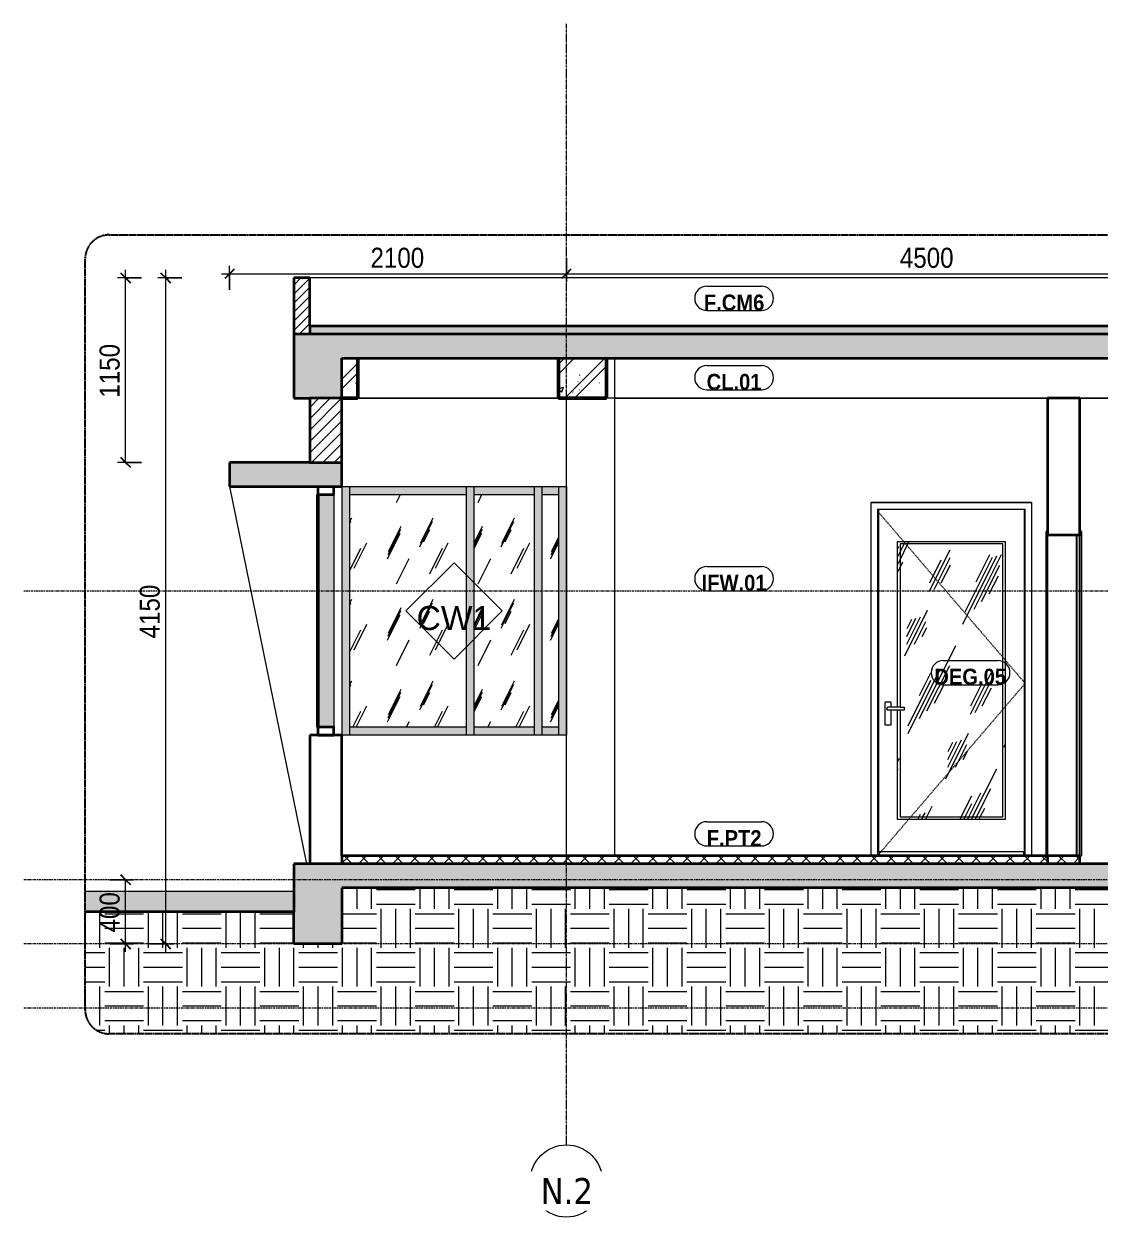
# Model space of a CAD drawing. Header units: millimetres. Extents: x 67230 to 175545, y -2320 to 85793.
# Drawn here: x 137595 to 144298, y -1702 to 5733 of the extents above; entities that cross this region are included whole.
import ezdxf

# ---------------------------------------------------------------- set-up
doc = ezdxf.new("R2010")
doc.units = ezdxf.units.MM
for name, pattern in [('Centre', [31.75, 6.35, -4.7625, 15.875, -4.7625]), ('Dash', [6, 3, -3]), ('Grid Line', [22.225, 12.7, -3.175, 3.175, -3.175]), ('Hidden', [7.14375, 4.7625, -2.38125])]:
    doc.linetypes.add(name, pattern=pattern)
for name, color, linetype, lineweight in [('A-ANNO-DIMS', 211, 'Continuous', 9), ('A-ANNO-DIMS-50', 211, 'Continuous', 9), ('A-ANNO-NOTE', 131, 'Continuous', 9), ('A-DETL-GENF', 92, 'Continuous', 18), ('A-DETL-GENF-2', 92, 'Hidden', 25), ('A-DETL-GENF-3', 9, 'Continuous', 18), ('A-DETL-GENF-HDLN', 1, 'Dash', 18), ('A-DETL-GENF-HDLN-1', 1, 'Continuous', 18), ('A-DETL-MEDM', 33, 'Continuous', 35), ('A-DOOR', 31, 'Continuous', 18), ('A-DOOR-1', 31, 'Continuous', 25), ('A-DOOR-FRAM', 31, 'Continuous', 25), ('A-DOOR-FRAM-1', 31, 'Continuous', 18), ('A-DOOR-IDEN', 31, 'Continuous', 9), ('A-FLOR', 192, 'Continuous', 18), ('A-FLOR-FNSH-2', 250, 'Continuous', 35), ('A-FLOR-LEVL-2', 51, 'Centre', 9), ('A-FLOR-PATT-1', 8, 'Continuous', 18), ('A-GLAZ-CURT', 52, 'Continuous', 18), ('A-GLAZ-CURT-1', 52, 'Continuous', 25), ('A-GLAZ-CURT-2', 254, 'Continuous', 18), ('A-GLAZ-CWMG', 51, 'Continuous', 18), ('A-GLAZ-CWMG-1', 51, 'Continuous', 35), ('A-GLAZ-CWMG-2', 254, 'Continuous', 18), ('A-WALL', 113, 'Continuous', 18), ('A-WALL-3', 250, 'Continuous', 35), ('A-WALL-IDEN', 211, 'Continuous', 9), ('A-WALL-PATT-1', 111, 'Continuous', 18), ('S-BEAM', 12, 'Continuous', 18), ('S-BEAM-1', 9, 'Continuous', 18), ('S-BEAM-2', 12, 'Continuous', 50), ('S-COLS', 52, 'Continuous', 18), ('S-GRID-1', 1, 'Grid Line', 9), ('S-GRID-IDEN', 1, 'Continuous', 9)]:
    doc.layers.add(name, color=color, linetype=linetype, lineweight=lineweight)
doc.styles.add('Arial_2', font='arial.ttf', dxfattribs={"height": 150})
doc.styles.add('Arial_B', font='arialbd.ttf', dxfattribs={"width": 0.9, "height": 100})
doc.styles.add('Tahoma_B', font='tahomabd.ttf', dxfattribs={"height": 162.5})
doc.styles.add('UTM Avo', font='', dxfattribs={"width": 0.9, "height": 125})
doc.styles.get('UTM Avo').set_extended_font_data('UTM Avo')
doc.dimstyles.new('1_Dim_chi_tiet_2_5_1', dxfattribs={"dimscale": 304.8, "dimtxt": 124.912619, "dimasz": 0.19685, "dimexe": 0.164042, "dimexo": 0.0625, "dimgap": 0.016404, "dimtad": 1, "dimdec": 0, "dimrnd": 5, "dimzin": 0, "dimdsep": 46, "dimtxsty": 'UTM Avo', "dimblk1": 'OBLIQUE', "dimblk2": 'OBLIQUE', "dimsah": 1, "dimcen": 0.09, "dimdle": 0.164042, "dimazin": 0, "dimtfac": 1, "dimtdec": 4, "dimtix": 1, "dimtmove": 0, "dimatfit": 3, "dimfxl": 0.328084, "dimfxlon": 1, "dimtvp": 1, "dimtolj": 1, "dimtzin": 0, "dimarcsym": 2})
pattern_1 = [(50, (133985.77, 1699.9), (364.368, -31.878), [38.1, -419.1]), (355, (133985.77, 1699.9), (-70.486, 382.113), [30.48, -335.28]), (100.451, (134016.13, 1697.25), (293.885, 350.233), [32.38, -356.18]), (46.184, (133985.77, 1801.5), (542.158, -84.086), [57.15, -628.65]), (96.636, (134030.95, 1794.5), (474.805, 494.855), [48.57, -534.27]), (351.184, (133985.77, 1801.5), (474.81, 494.85), [45.72, -502.92]), (21, (134036.57, 1776.1), (303.2285, -204.5305), [38.1, -419.1]), (326, (134036.57, 1776.1), (123.604, 368.376), [30.48, -335.28]), (71.451, (134061.84, 1759.06), (426.834, 163.843), [32.38, -356.18]), (37.5, (133985.77, 1699.91), (6.1766, 169.1102), [3.353, -327.863, 3.353, -337.007, -336.55]), (37.5, (133985.77, 1699.91), (6.1766, 169.1102), [-671.576, 3.353, -333.197]), (7.5, (133985.77, 1699.9), (133.639, 200.3615), [3.353, -190.703, 3.353, -320.243, -128.27]), (7.5, (133985.77, 1699.9), (133.639, 200.3615), [-517.652, 3.353, -124.917]), (327.5, (133872.48, 1699.91), (271.1818, -11.4584), [3.353, -123.647, 3.353, -392.887, -525.78]), (327.5, (133872.48, 1699.91), (271.1818, -11.4584), [-523.24, 3.353, -522.427]), (317.5, (133821.68, 1699.9), (296.2585, 50.853), [3.353, -161.747, 3.353, -259.791, -373.38]), (317.5, (133821.68, 1699.9), (296.2585, 50.853), [-428.244, 3.353, -370.027]), (45, (133985.77, 1699.9), (-125.7236, 125.7236), []), (45, (133985.77, 1890.4), (-125.7236, 125.7236), [])]
pattern_2 = [(63.435, (-80580, 1731.66), (-255.583, 766.747), [317.5, -190.5, 317.5, -190.5, -403.903]), (63.435, (-80580, 1731.66), (-255.583, 766.747), [-1016, 127, -276.903]), (63.435, (-80595.85, 1747.53), (-255.583, 766.747), [254, -317.5, 190.5, -190.5, -467.403]), (63.435, (-80595.85, 1747.53), (-255.583, 766.747), [-952.5, 222.25, -245.153]), (63.435, (-80595.85, 1795.16), (-255.583, 766.747), [190.5, -381, 127, -190.5, -530.903]), (63.435, (-80595.85, 1795.16), (-255.583, 766.747), [-889, 285.75, -245.153]), (63.435, (-80548.2, 1747.53), (-255.583, 766.747), [190.5, -381, 158.75, -689.653]), (63.435, (-80500.6, 1795.16), (-255.583, 766.747), [95.25, -476.25, 63.5, -784.903]), (63.435, (-80580, 1874.53), (-255.583, 766.747), [63.5, -476.25, 63.5, -254, -562.653]), (63.435, (-80580, 1874.53), (-255.583, 766.747), [-857.25, 158.75, -403.903]), (63.435, (-80294.2, 1826.9), (-255.583, 766.747), [317.5, -476.25, 381, -251.503]), (63.435, (-80294.2, 1779.3), (-255.583, 766.747), [444.5, -317.5, 476.25, -188.003]), (63.435, (-80262.5, 1795.16), (-255.583, 766.747), [508, -254, 381, -276.903]), (63.435, (-80214.85, 1842.8), (-255.583, 766.747), [317.5, -444.5, 254, -403.903]), (63.435, (-80262.5, 1938.03), (-255.583, 766.747), [158.75, -635, 190.5, -435.653]), (63.435, (-80167.2, 1890.4), (-255.583, 766.747), [127, -635, 127, -530.903])]
pattern_3 = [(63.435, (-80046.72, 1734.68), (-0.0009, 508), [177.488, -958.435]), (63.435, (-80554.72, 1734.68), (-0.0009, 508), [177.488, -958.435]), (63.435, (-79803.54, 1832.83), (-0.0009, 508), [177.488, -958.435]), (63.435, (-80311.54, 1832.83), (-0.0009, 508), [177.488, -958.435]), (63.435, (-79840.35, 1798.18), (-0.0009, 508), [177.488, -958.435]), (63.435, (-80348.35, 1798.18), (-0.0009, 508), [177.488, -958.435]), (63.435, (-79877.87, 1996.6), (-0.0009, 508), [86.267, -1049.655]), (63.435, (-80385.87, 1996.6), (-0.0009, 508), [86.267, -1049.655]), (63.435, (-79902.4, 1965.9), (-0.0009, 508), [177.488, -958.435]), (63.435, (-80410.4, 1965.9), (-0.0009, 508), [177.488, -958.435]), (63.435, (-79898.07, 1987.94), (-0.0009, 508), [177.488, -958.435]), (63.435, (-80406.07, 1987.94), (-0.0009, 508), [177.488, -958.435]), (63.435, (-80103.03, 1891.22), (-0.0009, 508), [177.488, -958.435]), (63.435, (-80611.03, 1891.22), (-0.0009, 508), [177.488, -958.435]), (63.435, (-80098.7, 1917.2), (-0.0009, 508), [177.488, -958.435]), (63.435, (-80606.7, 1917.2), (-0.0009, 508), [177.488, -958.435]), (63.435, (-80097.53, 1935.94), (-0.0009, 508), [177.488, -958.435]), (63.435, (-80605.53, 1935.94), (-0.0009, 508), [177.488, -958.435])]

# ---------------------------------------------------------------- blocks, each defined once
blk = doc.blocks.new('DOOR_CW_01 CANH MO-PANEL KINH - DIG_05-1000x2200-CỬA NHÔM KÍNH-2022776-TKCS_NHÀ BẢO VỆ - MẶT CẮT 1')
at = {"layer": 'A-DETL-GENF-HDLN-1'}
h = blk.add_hatch(dxfattribs=at)
h.set_pattern_fill('FP_33', color=256, style=0, pattern_type=2)
h.set_pattern_definition(pattern_2)
h.paths.add_polyline_path([(-70932.6, 776), (-70917.6, 776), (-70917.6, 2508), (-71587.6, 2508), (-71587.6, 1474.5), (-71572.6, 1474.5), (-71572.6, 2493), (-70932.6, 2493), (-70932.6, 791), (-71572.6, 791), (-71572.6, 1457.5), (-71587.6, 1457.5), (-71587.6, 776), (-71572.6, 776)])
h = blk.add_hatch(dxfattribs=at)
h.set_pattern_fill('FP_33', color=256, style=0, pattern_type=2)
h.set_pattern_definition(pattern_2)
h.paths.add_polyline_path([(-71546.8, 791), (-70932.6, 791), (-70932.6, 2493), (-71572.6, 2493), (-71572.6, 1474.5), (-71546.8, 1474.5), (-71546.8, 1457.5), (-71572.6, 1457.5), (-71572.6, 791), (-71559, 791)])
at = {"layer": 'A-DETL-GENF-HDLN'}
for p, q in [((-70792.6, 1623.5), (-71712.6, 2697)), ((-71712.6, 550), (-70792.6, 1623.5))]:
    blk.add_line(p, q, dxfattribs=at)
at = {"layer": 'A-DOOR'}
for p, q in [((-70752.6, 2750), (-71752.6, 2750)), ((-71752.6, 550), (-71752.6, 2750)), ((-71712.6, 2710), (-71712.6, 550)), ((-71712.6, 2710), (-70792.6, 2710)), ((-70797.6, 2708), (-71707.6, 2708)), ((-71707.6, 2708), (-71707.6, 576)), ((-70797.6, 576), (-70797.6, 2708)), ((-70792.6, 550), (-70792.6, 2710)), ((-70752.6, 2750), (-70752.6, 550)), ((-71587.6, 1474.5), (-71587.6, 2508)), ((-71587.6, 2508), (-70917.6, 2508)), ((-71572.6, 2493), (-71572.6, 1474.5)), ((-70932.6, 2493), (-71572.6, 2493)), ((-70932.6, 791), (-70932.6, 2493)), ((-70917.6, 2508), (-70917.6, 776)), ((-71627.8, 1506), (-71667.3, 1506)), ((-71667.3, 1506), (-71667.3, 1366)), ((-71627.8, 1474.5), (-71627.8, 1506)), ((-71572.6, 1474.5), (-71647.6, 1474.5)), ((-71572.6, 1457.5), (-71647.6, 1457.5)), ((-71627.8, 1366), (-71627.8, 1457.5)), ((-71587.6, 776), (-71587.6, 1457.5)), ((-71572.6, 1474.5), (-71546.8, 1474.5)), ((-71572.6, 1457.5), (-71572.6, 791)), ((-71546.8, 1457.5), (-71572.6, 1457.5)), ((-71546.8, 1474.5), (-71546.8, 1457.5)), ((-71667.3, 1366), (-71627.8, 1366)), ((-70917.6, 776), (-71587.6, 776)), ((-71572.6, 791), (-70932.6, 791)), ((-71707.6, 576), (-70797.6, 576)), ((-71702.6, 576), (-71702.6, 550)), ((-70802.6, 576), (-70802.6, 550))]:
    blk.add_line(p, q, dxfattribs=at)
for start, end in [(90, 180), (180, 270)]:
    blk.add_arc((-71647.6, 1466), 8.5, start, end, dxfattribs=at)
blk = doc.blocks.new('System Panel - Glazed-4738996-TKCS_NHÀ BẢO VỆ - MẶT CẮT 1')
at = {"layer": 'A-GLAZ-CURT-1'}
for p, q in [((-75196.564287, 2800), (-75208.564287, 2800)), ((-75208.564287, 2800), (-75208.564287, 1350)), ((-75196.564287, 1350), (-75196.564287, 2800)), ((-75208.564287, 1350), (-75196.564287, 1350))]:
    blk.add_line(p, q, dxfattribs=at)
blk = doc.blocks.new('Rectangular Mullion - 50 x 100mm-4738991-TKCS_NHÀ BẢO VỆ - MẶT CẮT 1')
at = {"layer": 'A-GLAZ-CWMG-1'}
for p, q in [((-75102.564287, 1350), (-75202.564287, 1350)), ((-75202.564287, 1350), (-75202.564287, 1300)), ((-75102.564287, 1300), (-75102.564287, 1350)), ((-75202.564287, 1300), (-75102.564287, 1300))]:
    blk.add_line(p, q, dxfattribs=at)
blk = doc.blocks.new('System Panel - Glazed-2035462-TKCS_NHÀ BẢO VỆ - MẶT CẮT 1')
at = {"layer": 'A-GLAZ-CURT-2'}
h = blk.add_hatch(dxfattribs=at)
h.set_pattern_fill('FP_35', color=256, style=0, pattern_type=2)
h.set_pattern_definition(pattern_3)
h.paths.add_polyline_path([(-74277.6, 1350), (-74277.6, 2800), (-75002.6, 2800), (-75002.6, 1350), (-74722.1, 1350)])
blk = doc.blocks.new('Rectangular Mullion - 50 x 100mm-4738934-TKCS_NHÀ BẢO VỆ - MẶT CẮT 1')
at = {"layer": 'A-GLAZ-CWMG-2'}
blk.add_hatch(color=256, dxfattribs=at).paths.add_polyline_path([(-73802.6, 2800), (-73702.6, 2800), (-73702.6, 2850), (-73802.6, 2850)])
at = {"layer": 'A-GLAZ-CWMG'}
for p, q in [((-73802.6, 2800), (-73802.6, 2850)), ((-73702.6, 2850), (-73702.6, 2800)), ((-73802.6, 2800), (-73702.6, 2800))]:
    blk.add_line(p, q, dxfattribs=at)
blk = doc.blocks.new('Rectangular Mullion - 50 x 100mm-2023109-TKCS_NHÀ BẢO VỆ - MẶT CẮT 1')
at = {"layer": 'A-GLAZ-CWMG-2'}
blk.add_hatch(color=256, dxfattribs=at).paths.add_polyline_path([(-75002.564287, 1300), (-74277.564287, 1300), (-74277.564287, 1350), (-75002.564287, 1350)])
at = {"layer": 'A-GLAZ-CWMG'}
for p, q in [((-75002.564287, 1300), (-75002.564287, 1350)), ((-74277.564287, 1350), (-75002.564287, 1350)), ((-74277.564287, 1350), (-74277.564287, 1300))]:
    blk.add_line(p, q, dxfattribs=at)
blk = doc.blocks.new('Rectangular Mullion - 50 x 100mm-2035463-TKCS_NHÀ BẢO VỆ - MẶT CẮT 1')
at = {"layer": 'A-GLAZ-CWMG-2'}
blk.add_hatch(color=256, dxfattribs=at).paths.add_polyline_path([(-73652.564287, 1300), (-73652.564287, 2850), (-73702.564287, 2850), (-73702.564287, 1300)])
at = {"layer": 'A-GLAZ-CWMG'}
blk.add_line((-73702.564287, 2850), (-73702.564287, 1300), dxfattribs=at)
blk = doc.blocks.new('Rectangular Mullion - 50 x 100mm-2035464-TKCS_NHÀ BẢO VỆ - MẶT CẮT 1')
at = {"layer": 'A-GLAZ-CWMG-2'}
blk.add_hatch(color=256, dxfattribs=at).paths.add_polyline_path([(-75052.6, 1300), (-75002.6, 1300), (-75002.6, 2850), (-75052.6, 2850), (-75052.6, 1931.5)])
at = {"layer": 'A-GLAZ-CWMG'}
blk.add_line((-75002.6, 1300), (-75002.6, 2850), dxfattribs=at)
blk = doc.blocks.new('System Panel - Glazed-4709710-TKCS_NHÀ BẢO VỆ - MẶT CẮT 1')
at = {"layer": 'A-GLAZ-CURT-2'}
h = blk.add_hatch(dxfattribs=at)
h.set_pattern_fill('FP_35', color=256, style=0, pattern_type=2)
h.set_pattern_definition(pattern_3)
h.paths.add_polyline_path([(-73852.6, 1350), (-73852.6, 2800), (-74227.6, 2800), (-74227.6, 1350)])
blk = doc.blocks.new('Rectangular Mullion - 50 x 100mm-4738992-TKCS_NHÀ BẢO VỆ - MẶT CẮT 1')
at = {"layer": 'A-GLAZ-CWMG-1'}
for p, q in [((-75202.564287, 2850), (-75202.564287, 2800)), ((-75102.564287, 2800), (-75102.564287, 2850)), ((-75202.564287, 2800), (-75102.564287, 2800))]:
    blk.add_line(p, q, dxfattribs=at)
blk = doc.blocks.new('Rectangular Mullion - 50 x 100mm-2035461-TKCS_NHÀ BẢO VỆ - MẶT CẮT 1')
at = {"layer": 'A-GLAZ-CWMG-2'}
blk.add_hatch(color=256, dxfattribs=at).paths.add_polyline_path([(-75102.564287, 1350), (-75102.564287, 2800), (-75196.564287, 2800), (-75196.564287, 1350)])
at = {"layer": 'A-GLAZ-CWMG'}
blk.add_line((-75102.564287, 2800), (-75102.564287, 1350), dxfattribs=at)
blk = doc.blocks.new('Rectangular Mullion - 50 x 100mm-2023108-TKCS_NHÀ BẢO VỆ - MẶT CẮT 1')
at = {"layer": 'A-GLAZ-CWMG-2'}
blk.add_hatch(color=256, dxfattribs=at).paths.add_polyline_path([(-74722.1, 2800), (-74277.6, 2800), (-74277.6, 2850), (-75002.6, 2850), (-75002.6, 2800)])
at = {"layer": 'A-GLAZ-CWMG'}
for p, q in [((-75002.6, 2800), (-75002.6, 2850)), ((-74277.6, 2850), (-74277.6, 2800)), ((-75002.6, 2800), (-74277.6, 2800))]:
    blk.add_line(p, q, dxfattribs=at)
blk = doc.blocks.new('Rectangular Mullion - 50 x 100mm-4709698-TKCS_NHÀ BẢO VỆ - MẶT CẮT 1')
at = {"layer": 'A-GLAZ-CWMG-2'}
blk.add_hatch(color=256, dxfattribs=at).paths.add_polyline_path([(-73852.6, 1300), (-73852.6, 1350), (-74227.6, 1350), (-74227.6, 1300)])
at = {"layer": 'A-GLAZ-CWMG'}
for p, q in [((-74227.6, 1300), (-74227.6, 1350)), ((-73852.6, 1350), (-74227.6, 1350)), ((-73852.6, 1350), (-73852.6, 1300))]:
    blk.add_line(p, q, dxfattribs=at)
blk = doc.blocks.new('Rectangular Mullion - 50 x 100mm-V6-TKCS_NHÀ BẢO VỆ - MẶT CẮT 1')
at = {"layer": 'A-GLAZ-CWMG-2'}
blk.add_hatch(color=256, dxfattribs=at).paths.add_polyline_path([(-74227.564287, 1300), (-74227.564287, 2850), (-74277.564287, 2850), (-74277.564287, 1300)])
at = {"layer": 'A-GLAZ-CWMG'}
for p, q in [((-74277.564287, 2850), (-74277.564287, 1300)), ((-74227.564287, 1300), (-74227.564287, 2850))]:
    blk.add_line(p, q, dxfattribs=at)
blk = doc.blocks.new('System Panel - Glazed-4738936-TKCS_NHÀ BẢO VỆ - MẶT CẮT 1')
at = {"layer": 'A-GLAZ-CURT-2'}
h = blk.add_hatch(dxfattribs=at)
h.set_pattern_fill('FP_35', color=256, style=0, pattern_type=2)
h.set_pattern_definition(pattern_3)
h.paths.add_polyline_path([(-73702.6, 1350), (-73702.6, 2800), (-73802.6, 2800), (-73802.6, 1350)])
blk = doc.blocks.new('Rectangular Mullion - 50 x 100mm-4709699-TKCS_NHÀ BẢO VỆ - MẶT CẮT 1')
at = {"layer": 'A-GLAZ-CWMG-2'}
blk.add_hatch(color=256, dxfattribs=at).paths.add_polyline_path([(-73852.6, 2800), (-73852.6, 2850), (-74227.6, 2850), (-74227.6, 2800)])
at = {"layer": 'A-GLAZ-CWMG'}
for p, q in [((-74227.6, 2800), (-74227.6, 2850)), ((-73852.6, 2850), (-73852.6, 2800)), ((-74227.6, 2800), (-73852.6, 2800))]:
    blk.add_line(p, q, dxfattribs=at)
blk = doc.blocks.new('Rectangular Mullion - 50 x 100mm-4738935-TKCS_NHÀ BẢO VỆ - MẶT CẮT 1')
at = {"layer": 'A-GLAZ-CWMG-2'}
blk.add_hatch(color=256, dxfattribs=at).paths.add_polyline_path([(-73702.6, 1300), (-73702.6, 1350), (-73802.6, 1350), (-73802.6, 1300)])
at = {"layer": 'A-GLAZ-CWMG'}
for p, q in [((-73802.6, 1300), (-73802.6, 1350)), ((-73702.6, 1350), (-73802.6, 1350)), ((-73702.6, 1350), (-73702.6, 1300))]:
    blk.add_line(p, q, dxfattribs=at)
blk = doc.blocks.new('M_Single-Flush1 - D7-600x2000-4713087-TKCS_NHÀ BẢO VỆ - MẶT CẮT 1')
at = {"layer": 'A-DOOR-1'}
for p, q in [((-70472.564287, 2550), (-70472.564287, 550)), ((-70452.564287, 2550), (-70472.564287, 2550)), ((-70452.564287, 550), (-70452.564287, 2550)), ((-70472.564287, 550), (-70452.564287, 550))]:
    blk.add_line(p, q, dxfattribs=at)
at = {"layer": 'A-DOOR-FRAM'}
for p, q in [((-70662.564287, 2570), (-70662.564287, 2550)), ((-70652.564287, 2570), (-70662.564287, 2570)), ((-70662.564287, 2550), (-70652.564287, 2550)), ((-70652.564287, 2550), (-70652.564287, 2570)), ((-70442.564287, 2570), (-70452.564287, 2570)), ((-70452.564287, 2570), (-70452.564287, 2550)), ((-70452.564287, 2550), (-70442.564287, 2550)), ((-70442.564287, 2550), (-70442.564287, 2570))]:
    blk.add_line(p, q, dxfattribs=at)
at = {"layer": 'A-DOOR-FRAM-1'}
for p, q in [((-70662.564287, 550), (-70662.564287, 2550)), ((-70652.564287, 2550), (-70652.564287, 550)), ((-70442.564287, 2550), (-70442.564287, 550)), ((-70452.564287, 550), (-70442.564287, 550))]:
    blk.add_line(p, q, dxfattribs=at)
blk = doc.blocks.new('BORDER VIEW - BORDER VIEW-4800198-TKCS_NHÀ BẢO VỆ - MẶT CẮT 1')
at = {"layer": 'A-DETL-GENF-2'}
for p, q in [((-76502.6, 4418.1), (-68754.2, 4418.1)), ((-76652.6, -410), (-76652.6, 4268.1)), ((-68604.2, 4268.1), (-68604.2, -410)), ((-68754.2, -560), (-76502.6, -560))]:
    blk.add_line(p, q, dxfattribs=at)
for centre, start, end in [((-76502.6, 4268.1), 90, 180), ((-68754.2, 4268.1), 0, 90), ((-76502.6, -410), 180, 270), ((-68754.2, -410), 270, 0)]:
    blk.add_arc(centre, 150, start, end, dxfattribs=at)
blk = doc.blocks.new('Grid - M_Grid Head - Circle-353313-TKCS_NHÀ BẢO VỆ - MẶT CẮT 1')
at = {"layer": 'S-GRID-IDEN'}
blk.add_circle((-69152.6, -1477.3), 225, dxfattribs=at)
blk = doc.blocks.new('DIMBLOCK100-TKCS_NHÀ BẢO VỆ - MẶT CẮT 1')
at = {"layer": 'A-ANNO-DIMS-50'}
for p, q in [((138129, 400), (138279, 400)), ((138229, 400), (138129, 400)), ((138229, -50), (138229, 400)), ((138129, 0), (138279, 0)), ((138229, 0), (138129, 0))]:
    blk.add_line(p, q, dxfattribs=at)
at = {"layer": 'A-ANNO-DIMS-50', "lineweight": 25}
for p, q in [((138229, 400), (138199, 430)), ((138229, 400), (138259, 370)), ((138229, 0), (138199, 30)), ((138229, 0), (138259, -30))]:
    blk.add_line(p, q, dxfattribs=at)
at = {"layer": 'A-ANNO-DIMS-50', "color": 0, "insert": (138066.6, 71.6), "char_height": 125, "width": 308.118, "attachment_point": 1, "rotation": 90, "line_spacing_factor": 1.110334, "style": 'UTM Avo'}
blk.add_mtext('400', dxfattribs=at)
blk = doc.blocks.new('_Oblique')
at = {"color": 0, "linetype": 'ByBlock', "lineweight": -2}
blk.add_line((-0.5, -0.5), (0.5, 0.5), dxfattribs=at)
blk = doc.blocks.new('DIMBLOCK101-TKCS_NHÀ BẢO VỆ - MẶT CẮT 1')
at = {"layer": 'A-ANNO-DIMS-50', "lineweight": 25}
for p, q in [((138229, 4150), (138199, 4180)), ((138229, 4150), (138259, 4120)), ((138229, 3000), (138199, 3030)), ((138229, 3000), (138259, 2970))]:
    blk.add_line(p, q, dxfattribs=at)
at = {"layer": 'A-ANNO-DIMS-50'}
for p, q in [((138229, 3000), (138229, 4200)), ((138329, 4150), (138179, 4150)), ((138229, 4150), (138329, 4150)), ((138329, 3000), (138179, 3000)), ((138229, 3000), (138329, 3000))]:
    blk.add_line(p, q, dxfattribs=at)
at = {"layer": 'A-ANNO-DIMS-50', "color": 0, "insert": (138066.6, 3403.8), "char_height": 125, "width": 410.824, "attachment_point": 1, "rotation": 90, "line_spacing_factor": 1.110334, "style": 'UTM Avo'}
blk.add_mtext('1150', dxfattribs=at)
blk = doc.blocks.new('DIMBLOCK102-TKCS_NHÀ BẢO VỆ - MẶT CẮT 1')
at = {"layer": 'A-ANNO-DIMS-50', "lineweight": 25}
for p, q in [((138479, 4150), (138449, 4180)), ((138479, 4150), (138509, 4120)), ((138479, 0), (138449, 30)), ((138479, 0), (138509, -30))]:
    blk.add_line(p, q, dxfattribs=at)
at = {"layer": 'A-ANNO-DIMS-50'}
for p, q in [((138479, -50), (138479, 4200)), ((138579, 4150), (138429, 4150)), ((138479, 4150), (138579, 4150)), ((138379, 0), (138529, 0)), ((138479, 0), (138379, 0))]:
    blk.add_line(p, q, dxfattribs=at)
at = {"layer": 'A-ANNO-DIMS-50', "color": 0, "insert": (138316.6, 1903.8), "char_height": 125, "width": 410.824, "attachment_point": 1, "rotation": 90, "line_spacing_factor": 1.110334, "style": 'UTM Avo'}
blk.add_mtext('4150', dxfattribs=at)
blk = doc.blocks.new('DIMBLOCK103-TKCS_NHÀ BẢO VỆ - MẶT CẮT 1')
at = {"layer": 'A-ANNO-DIMS-50'}
for p, q in [((140976.7, 4275.7), (140976.7, 4125.7)), ((140976.7, 4175.7), (140976.7, 4275.7)), ((138826.7, 4175.7), (140976.7, 4175.7)), ((138876.7, 4075.7), (138876.7, 4225.7)), ((138876.7, 4175.7), (138876.7, 4075.7))]:
    blk.add_line(p, q, dxfattribs=at)
at = {"layer": 'A-ANNO-DIMS-50', "lineweight": 25}
for p, q in [((138876.7, 4175.7), (138846.7, 4145.7)), ((138876.7, 4175.7), (138906.7, 4205.7)), ((140976.7, 4175.7), (140946.7, 4145.7)), ((140976.7, 4175.7), (141006.7, 4205.7))]:
    blk.add_line(p, q, dxfattribs=at)
at = {"layer": 'A-ANNO-DIMS-50', "color": 0, "insert": (139755.5, 4338.1), "char_height": 125, "width": 410.824, "attachment_point": 1, "line_spacing_factor": 1.110334, "style": 'UTM Avo'}
blk.add_mtext('2100', dxfattribs=at)
blk = doc.blocks.new('DIMBLOCK104-TKCS_NHÀ BẢO VỆ - MẶT CẮT 1')
at = {"layer": 'A-ANNO-DIMS-50'}
for p, q in [((140976.7, 4275.7), (140976.7, 4125.7)), ((140976.7, 4175.7), (140976.7, 4275.7)), ((145476.7, 4275.7), (145476.7, 4125.7)), ((145476.7, 4175.7), (145476.7, 4275.7)), ((140976.7, 4175.7), (145476.7, 4175.7))]:
    blk.add_line(p, q, dxfattribs=at)
at = {"layer": 'A-ANNO-DIMS-50', "lineweight": 25}
for p, q in [((140976.7, 4175.7), (140946.7, 4145.7)), ((140976.7, 4175.7), (141006.7, 4205.7)), ((145476.7, 4175.7), (145446.7, 4145.7)), ((145476.7, 4175.7), (145506.7, 4205.7))]:
    blk.add_line(p, q, dxfattribs=at)
at = {"layer": 'A-ANNO-DIMS-50', "color": 0, "insert": (143055.5, 4338.1), "char_height": 125, "width": 410.824, "attachment_point": 1, "line_spacing_factor": 1.110334, "style": 'UTM Avo'}
blk.add_mtext('4500', dxfattribs=at)
blk = doc.blocks.new('STN_Door Tag - STN_Door Tag-1788670-TKCS_NHÀ BẢO VỆ - MẶT CẮT 1')
at = {"layer": 'A-DOOR-IDEN'}
for p, q in [((-71303.1, 1765.7), (-70963, 1765.7)), ((-71303.1, 1614.7), (-70963, 1614.7))]:
    blk.add_line(p, q, dxfattribs=at)
for centre, start, end in [((-71303.1, 1690.2), 90, 270), ((-70963, 1690.2), 270, 90)]:
    blk.add_arc(centre, 75.5, start, end, dxfattribs=at)
blk = doc.blocks.new('M_Wall Tag - 12mm-36223-TKCS_NHÀ BẢO VỆ - MẶT CẮT 1')
at = {"layer": 'A-WALL-IDEN'}
for p, q in [((-74652.564287, 2075), (-74352.564287, 2375)), ((-74352.564287, 2375), (-74052.564287, 2075)), ((-74652.564287, 2075), (-74352.564287, 1775)), ((-74052.564287, 2075), (-74352.564287, 1775))]:
    blk.add_line(p, q, dxfattribs=at)
blk = doc.blocks.new('NCV_GHI CHU VAT LIEU HOAN THIEN - NCV_GHI CHU VAT LIEU HOAN THIEN-2360914-TKCS_NHÀ BẢO VỆ - MẶT CẮT 1')
at = {"layer": 'A-ANNO-NOTE'}
for p, q in [((-72777.2, 761.8), (-72437.2, 761.8)), ((-72777.2, 610.9), (-72437.2, 610.9))]:
    blk.add_line(p, q, dxfattribs=at)
for centre, start, end in [((-72777.2, 686.3), 90, 270), ((-72437.2, 686.3), 270, 90)]:
    blk.add_arc(centre, 75.5, start, end, dxfattribs=at)

msp = doc.modelspace()

# ---------------------------------------------------------------- hatches: boundary and pattern name
at = {"layer": 'A-DETL-GENF-3'}
h = msp.add_hatch(dxfattribs=at)
h.set_pattern_fill('FP_32', color=256, style=0, pattern_type=2)
h.set_pattern_definition(pattern_1)
h.paths.add_polyline_path([(145476.7, -100), (145476.7, 500), (139276.7, 500), (139276.7, 0), (139576.7, 0), (139576.7, 350), (145176.7, 350), (145176.7, -100)])
h.paths.add_polyline_path([(145376.7, 2850), (145876.7, 2850), (145876.7, 3000), (145176.7, 3000), (145176.7, 2850)])
h.paths.add_polyline_path([(139576.7, 2850), (139576.7, 3000), (138876.7, 3000), (138876.7, 2850), (139376.7, 2850)])
h.paths.add_polyline_path([(139576.7, 3400), (139576.7, 3650), (145176.7, 3650), (145176.7, 3400), (145476.7, 3400), (145476.7, 3800), (139276.7, 3800), (139276.7, 3400), (139376.7, 3400)])
h = msp.add_hatch(dxfattribs=at)
h.set_pattern_fill('FP_38', color=256, style=0, pattern_type=2)
h.set_pattern_definition([(45, (133985.766, 1699.907), (-35.35534, 35.35534), [])])
h.paths.add_polyline_path([(139376.7, 3000), (139576.7, 3000), (139576.7, 3400), (139376.7, 3400)])
h.paths.add_polyline_path([(145376.7, 3000), (145376.7, 3400), (145176.7, 3400), (145176.7, 3000)])
h = msp.add_hatch(dxfattribs=at)
h.set_pattern_fill('FP_39', color=256, style=0, pattern_type=2)
h.set_pattern_definition([(0, (133985.77, 1699.9), (241.935, 241.935), [241.935, -241.935]), (0, (133985.77, 1790.63), (241.935, 241.935), [241.935, -241.935]), (0, (133985.77, 1881.36), (241.935, 241.935), [241.935, -241.935]), (90, (134016, 1911.6), (-241.935, 241.935), [241.935, -241.935]), (90, (134106.73, 1911.6), (-241.935, 241.935), [241.935, -241.935]), (90, (134197.46, 1911.6), (-241.935, 241.935), [241.935, -241.935])])
h.paths.add_polyline_path([(144135, -560), (145875, -560), (145913.8, -554.9), (145950, -539.9), (145981.1, -516.1), (146004.9, -485), (146019.9, -448.8), (146025, -410), (146025, 250), (145476.7, 250), (145476.7, -100), (145176.7, -100), (145176.7, 350), (139576.7, 350), (139576.7, 0), (139276.7, 0), (139276.7, 200), (137976.7, 200), (137976.7, -410), (137981.8, -448.8), (137996.8, -485), (138020.6, -516.1), (138051.7, -539.9), (138087.9, -554.9), (138126.7, -560), (144103.9, -560)])
at = {"layer": 'A-FLOR-PATT-1'}
h = msp.add_hatch(dxfattribs=at)
h.set_pattern_fill('FP_37', color=256, style=0, pattern_type=2)
h.set_pattern_definition([(0, (133985.766, 1699.907), (203.2, 50.8), [16.764, -135.636, 16.764, -135.636, -812.8]), (0, (133985.766, 1699.907), (203.2, 50.8), [-304.8, 16.764, -288.036, 16.764, -135.636, -355.6]), (0, (133985.766, 1699.907), (203.2, 50.8), [-762, 16.764, -84.836, 16.764, -237.236]), (120, (134061.966, 1725.307), (-145.5941, 150.57636), [16.764, -135.636, 16.764, -135.636, -812.8]), (120, (134061.966, 1725.307), (-145.5941, 150.57636), [-304.8, 16.764, -288.036, 16.764, -135.636, -355.6]), (120, (134061.966, 1725.307), (-145.5941, 150.57636), [-762, 16.764, -84.836, 16.764, -237.236]), (240, (134087.366, 1826.907), (-57.6059, -201.37636), [16.764, -135.636, 16.764, -948.436]), (240, (134087.366, 1826.907), (-57.6059, -201.37636), [-169.164, -135.636, 16.764, -288.036, -508]), (240, (134087.366, 1826.907), (-57.6059, -201.37636), [-609.6, 16.764, -135.636, 16.764, -338.836]), (240, (134087.366, 1826.907), (-57.6059, -201.37636), [-778.764, -84.836, 16.764, -237.236])])
h.paths.add_polyline_path([(139576.7, 3800), (145376.7, 3800), (145376.7, 3850), (139376.7, 3850), (139376.7, 3800)])
h = msp.add_hatch(dxfattribs=at)
h.set_pattern_fill('FP_34', color=256, style=0, pattern_type=2)
h.set_pattern_definition([(45, (133985.77, 1699.91), (-53.033, 53.033), []), (135, (133985.77, 1699.91), (-53.033, -53.033), [])])
h.paths.add_polyline_path([(144176.7, 500), (144176.7, 550), (139576.7, 550), (139576.7, 500), (144103.9, 500)])
h = msp.add_hatch(color=256, dxfattribs=at)
h.paths.add_polyline_path([(139276.7, 200), (139276.7, 328.6), (137976.7, 328.6), (137976.7, 200)])
h.paths.add_polyline_path([(145476.7, 250), (146025, 250), (146025, 328.6), (145476.7, 328.6), (145476.7, 250.6)])
at = {"layer": 'A-WALL-PATT-1'}
h = msp.add_hatch(dxfattribs=at)
h.set_pattern_fill('FP_36', color=256, style=0, pattern_type=2)
h.set_pattern_definition([(45, (133985.766, 1699.907), (-28.28427, 28.28427), [])])
h.paths.add_polyline_path([(139376.7, 3800), (139376.7, 4150), (139276.7, 4150), (139276.7, 3800)])
at = {"layer": 'S-BEAM-1'}
h = msp.add_hatch(dxfattribs=at)
h.set_pattern_fill('FP_32', color=256, style=0, pattern_type=2)
h.set_pattern_definition(pattern_1)
h.paths.add_polyline_path([(139676.7, 3400), (139676.7, 3650), (139576.7, 3650), (139576.7, 3400)])
h = msp.add_hatch(dxfattribs=at)
h.set_pattern_fill('FP_32', color=256, style=0, pattern_type=2)
h.set_pattern_definition(pattern_1)
h.paths.add_polyline_path([(139676.7, 3400), (139676.7, 3650), (139576.7, 3650), (139576.7, 3400)])
h = msp.add_hatch(dxfattribs=at)
h.set_pattern_fill('FP_32', color=256, style=0, pattern_type=2)
h.set_pattern_definition(pattern_1)
h.paths.add_polyline_path([(141226.7, 3400), (141226.7, 3650), (140926.7, 3650), (140926.7, 3400)])
h = msp.add_hatch(dxfattribs=at)
h.set_pattern_fill('FP_32', color=256, style=0, pattern_type=2)
h.set_pattern_definition(pattern_1)
h.paths.add_polyline_path([(141226.7, 3400), (141226.7, 3650), (140926.7, 3650), (140926.7, 3400)])

# ---------------------------------------------------------------- linework, layer by layer
at = {"layer": 'A-DETL-MEDM'}
for p, q in [((145476.7, 3800), (139276.7, 3800)), ((139276.7, 3800), (139276.7, 3400)), ((139576.7, 3400), (139576.7, 3650)), ((139576.7, 3650), (145176.7, 3650)), ((139276.7, 3400), (139376.7, 3400)), ((139576.7, 3400), (139376.7, 3400)), ((139376.7, 3400), (139376.7, 3000)), ((139576.7, 3000), (139576.7, 3400)), ((139376.7, 3000), (138876.7, 3000)), ((138876.7, 3000), (138876.7, 2850)), ((139376.7, 3000), (139576.7, 3000)), ((139576.7, 2850), (139576.7, 3000)), ((138876.7, 2850), (139576.7, 2850)), ((145476.7, 500), (139276.7, 500)), ((139276.7, 500), (139276.7, 200)), ((145176.7, 350), (139576.7, 350)), ((139576.7, 350), (139576.7, 0)), ((139276.7, 200), (137976.7, 200)), ((139276.7, 0), (139276.7, 200)), ((139576.7, 0), (139276.7, 0))]:
    msp.add_line(p, q, dxfattribs=at)
at = {"layer": 'A-FLOR'}
msp.add_line((137976.7, 328.6), (139276.7, 328.6), dxfattribs=at)
at = {"layer": 'A-FLOR-FNSH-2'}
for p, q in [((145376.7, 3850), (139376.7, 3850)), ((139376.7, 3850), (139376.7, 3800)), ((143976.7, 550), (139576.7, 550)), ((139576.7, 550), (139576.7, 500)), ((144176.7, 500), (144176.7, 550))]:
    msp.add_line(p, q, dxfattribs=at)
at = {"layer": 'A-FLOR-LEVL-2'}
for p, q in [((137594.6, 2200), (147555.1, 2200)), ((146920.1, 400), (137594.6, 400)), ((147555.1, 0), (137594.6, 0)), ((146920.1, -400), (137594.6, -400))]:
    msp.add_line(p, q, dxfattribs=at)
at = {"layer": 'A-WALL'}
for p, q in [((145376.7, 4150), (139376.7, 4150)), ((140926.7, 3400), (139676.7, 3400)), ((143976.7, 3400), (141226.7, 3400)), ((145176.7, 3400), (144176.7, 3400)), ((138876.7, 2850), (139356.3, 500)), ((139576.7, 2850), (140976.7, 2850)), ((139576.7, 2850), (139576.7, 1300)), ((140976.7, 2850), (140976.7, 1300)), ((142876.7, 550), (142876.7, 2750)), ((142876.7, 2750), (143876.7, 2750)), ((143876.7, 2750), (143876.7, 550)), ((143976.7, 550), (143976.7, 2550)), ((140976.7, 1300), (139576.7, 1300))]:
    msp.add_line(p, q, dxfattribs=at)
at = {"layer": 'A-WALL-3'}
for p, q in [((139376.7, 4150), (139276.7, 4150)), ((139276.7, 4150), (139276.7, 3800)), ((139376.7, 3850), (139376.7, 4150)), ((143976.7, 3400), (143976.7, 2550)), ((144176.7, 3400), (143976.7, 3400)), ((144176.7, 2550), (144176.7, 3400)), ((143976.7, 2550), (144176.7, 2550)), ((139376.7, 1300), (139376.7, 500)), ((139576.7, 1300), (139376.7, 1300)), ((139576.7, 550), (139576.7, 1300)), ((143976.7, 550), (143976.7, 500)), ((144176.7, 550), (143976.7, 550))]:
    msp.add_line(p, q, dxfattribs=at)
at = {"layer": 'S-BEAM'}
for p, q in [((141276.7, 3650), (141276.7, 3400)), ((139676.7, 3400), (140926.7, 3400)), ((141276.7, 3400), (143976.7, 3400)), ((144176.7, 3400), (145176.7, 3400))]:
    msp.add_line(p, q, dxfattribs=at)
at = {"layer": 'S-BEAM-2'}
for p, q in [((139676.7, 3400), (139676.7, 3650)), ((140926.7, 3650), (140926.7, 3400)), ((141226.7, 3400), (141226.7, 3650)), ((139576.7, 3400), (139676.7, 3400)), ((140926.7, 3400), (141226.7, 3400))]:
    msp.add_line(p, q, dxfattribs=at)
at = {"layer": 'S-COLS'}
for p, q in [((141276.7, 3650), (141276.7, 550)), ((140976.7, 550), (140976.7, 3400))]:
    msp.add_line(p, q, dxfattribs=at)
at = {"layer": 'S-GRID-1'}
for p, q in [((140976.7, 4483), (140976.7, 5733)), ((140976.7, -2.3), (140976.7, 4483)), ((140976.7, -1252.3), (140976.7, -2.3))]:
    msp.add_line(p, q, dxfattribs=at)

# ---------------------------------------------------------------- block references
at = {"layer": 'A-ANNO-NOTE'}
for p in [(214629.2, 3336.7), (214629.2, 2842.1), (214629.2, 1590.1), (214629.2, 0)]:
    msp.add_blockref('NCV_GHI CHU VAT LIEU HOAN THIEN - NCV_GHI CHU VAT LIEU HOAN THIEN-2360914-TKCS_NHÀ BẢO VỆ - MẶT CẮT 1', p, dxfattribs=at)
at = {"layer": 'A-DETL-GENF'}
msp.add_blockref('BORDER VIEW - BORDER VIEW-4800198-TKCS_NHÀ BẢO VỆ - MẶT CẮT 1', (214629.2, 0), dxfattribs=at)
at = {"layer": 'A-DOOR'}
for name in ['DOOR_CW_01 CANH MO-PANEL KINH - DIG_05-1000x2200-CỬA NHÔM KÍNH-2022776-TKCS_NHÀ BẢO VỆ - MẶT CẮT 1', 'M_Single-Flush1 - D7-600x2000-4713087-TKCS_NHÀ BẢO VỆ - MẶT CẮT 1']:
    msp.add_blockref(name, (214629.2, 0), dxfattribs=at)
at = {"layer": 'A-DOOR-IDEN'}
msp.add_blockref('STN_Door Tag - STN_Door Tag-1788670-TKCS_NHÀ BẢO VỆ - MẶT CẮT 1', (214629.2, 0), dxfattribs=at)
at = {"layer": 'A-GLAZ-CURT'}
for name in ['System Panel - Glazed-4738996-TKCS_NHÀ BẢO VỆ - MẶT CẮT 1', 'System Panel - Glazed-2035462-TKCS_NHÀ BẢO VỆ - MẶT CẮT 1', 'System Panel - Glazed-4709710-TKCS_NHÀ BẢO VỆ - MẶT CẮT 1', 'System Panel - Glazed-4738936-TKCS_NHÀ BẢO VỆ - MẶT CẮT 1']:
    msp.add_blockref(name, (214629.2, 0), dxfattribs=at)
at = {"layer": 'A-GLAZ-CWMG'}
for name, p in [('Rectangular Mullion - 50 x 100mm-4738992-TKCS_NHÀ BẢO VỆ - MẶT CẮT 1', (214629.2, 0)), ('Rectangular Mullion - 50 x 100mm-2035464-TKCS_NHÀ BẢO VỆ - MẶT CẮT 1', (214629.2, 0)), ('Rectangular Mullion - 50 x 100mm-2023108-TKCS_NHÀ BẢO VỆ - MẶT CẮT 1', (214629.2, 0)), ('Rectangular Mullion - 50 x 100mm-V6-TKCS_NHÀ BẢO VỆ - MẶT CẮT 1', (214629.2, 0)), ('Rectangular Mullion - 50 x 100mm-4709699-TKCS_NHÀ BẢO VỆ - MẶT CẮT 1', (214629.2, 0)), ('Rectangular Mullion - 50 x 100mm-V6-TKCS_NHÀ BẢO VỆ - MẶT CẮT 1', (215054.2, 0)), ('Rectangular Mullion - 50 x 100mm-4738934-TKCS_NHÀ BẢO VỆ - MẶT CẮT 1', (214629.2, 0)), ('Rectangular Mullion - 50 x 100mm-2035463-TKCS_NHÀ BẢO VỆ - MẶT CẮT 1', (214629.2, 0)), ('Rectangular Mullion - 50 x 100mm-2035461-TKCS_NHÀ BẢO VỆ - MẶT CẮT 1', (214629.2, 0)), ('Rectangular Mullion - 50 x 100mm-4738991-TKCS_NHÀ BẢO VỆ - MẶT CẮT 1', (214629.2, 0)), ('Rectangular Mullion - 50 x 100mm-2023109-TKCS_NHÀ BẢO VỆ - MẶT CẮT 1', (214629.2, 0)), ('Rectangular Mullion - 50 x 100mm-4709698-TKCS_NHÀ BẢO VỆ - MẶT CẮT 1', (214629.2, 0)), ('Rectangular Mullion - 50 x 100mm-4738935-TKCS_NHÀ BẢO VỆ - MẶT CẮT 1', (214629.2, 0))]:
    msp.add_blockref(name, p, dxfattribs=at)
at = {"layer": 'A-WALL-IDEN'}
msp.add_blockref('M_Wall Tag - 12mm-36223-TKCS_NHÀ BẢO VỆ - MẶT CẮT 1', (214629.2, 0), dxfattribs=at)
at = {"layer": 'S-GRID-IDEN'}
msp.add_blockref('Grid - M_Grid Head - Circle-353313-TKCS_NHÀ BẢO VỆ - MẶT CẮT 1', (210129.2, 0), dxfattribs=at)

# ---------------------------------------------------------------- texts
at = {"layer": 'A-ANNO-NOTE', "char_height": 100, "attachment_point": 5, "line_spacing_factor": 0.936439, "style": 'Arial_B'}
for s, insert, width in [('\\pt2.25,4.5,6.75,9,11.25,13.5,15.75,18,20.25,22.5,24.75,27,29.25,31.5,33.75,36,38.25,40.5,42.75,45,47.25,49.5,51.75,54,56.25,58.5,60.75,63,65.25,67.5,69.75,72;F.CM6', (142021.9, 3995.9), 390.15), ('\\pt2.25,4.5,6.75,9,11.25,13.5,15.75,18,20.25,22.5,24.75,27,29.25,31.5,33.75,36,38.25,40.5,42.75,45,47.25,49.5,51.75,54,56.25,58.5,60.75,63,65.25,67.5,69.75,72;CL.01', (142021.9, 3501.4), 351.45), ('\\pt2.25,4.5,6.75,9,11.25,13.5,15.75,18,20.25,22.5,24.75,27,29.25,31.5,33.75,36,38.25,40.5,42.75,45,47.25,49.5,51.75,54,56.25,58.5,60.75,63,65.25,67.5,69.75,72;IFW.01', (142021.9, 2249.3), 410.85), ('\\pt2.25,4.5,6.75,9,11.25,13.5,15.75,18,20.25,22.5,24.75,27,29.25,31.5,33.75,36,38.25,40.5,42.75,45,47.25,49.5,51.75,54,56.25,58.5,60.75,63,65.25,67.5,69.75,72;F.PT2', (142022.1, 659.2), 354.15)]:
    msp.add_mtext(s, dxfattribs=dict(at, insert=insert, width=width))
at = {"layer": 'A-DOOR-IDEN', "insert": (143493.6, 1664.3), "char_height": 100, "width": 458.55, "attachment_point": 5, "line_spacing_factor": 0.936439, "style": 'Arial_B'}
msp.add_mtext('\\pt2.25,4.5,6.75,9,11.25,13.5,15.75,18,20.25,22.5,24.75,27,29.25,31.5,33.75,36,38.25,40.5,42.75,45,47.25,49.5,51.75,54,56.25,58.5,60.75,63,65.25,67.5,69.75,72;DEG.05', dxfattribs=at)
at = {"layer": 'A-WALL-IDEN', "insert": (140275.5, 2029.9), "char_height": 150, "width": 486, "attachment_point": 5, "line_spacing_factor": 0.936439, "style": 'Arial_2'}
msp.add_mtext('\\pt634.9995,1270.0005,1905,2539.9995,3175.0005,3810,4444.9995,5080.0005,5715,6349.9995,6985.0005,7620,8254.9995,8890.0005,9525,10159.9995,10795.0005,11430,12064.9995,12700.0005,13335,13969.9995,14605.0005,15240,15874.9995,16510.0005,17145,17779.9995,18415.0005,19050,19684.9995,20320.0005;CW1', dxfattribs=at)

# ---------------------------------------------------------------- dimensions: what is measured, and where the dimension line sits
at = {"layer": 'A-ANNO-DIMS'}
for base, p1, p2, override, picture, middle in [((140976.7, 4175.7), (138876.7, 4075.7), (140976.7, 4275.7), {"dimpost": '<>', "dimfxl": 2109.502311}, 'DIMBLOCK103-TKCS_NHÀ BẢO VỆ - MẶT CẮT 1', (139926.7, 4245.4)), ((145476.7, 4175.7), (140976.7, 4275.7), (145476.7, 4275.7), {"dimpost": '<>', "dimfxl": 4500}, 'DIMBLOCK104-TKCS_NHÀ BẢO VỆ - MẶT CẮT 1', (143226.7, 4245.4))]:
    dim = msp.add_linear_dim(base=base, p1=p1, p2=p2, dimstyle='1_Dim_chi_tiet_2_5_1', override=override, dxfattribs=at)
    dim.commit()
    dim.dimension.update_dxf_attribs({"geometry": picture, "text_midpoint": middle})
for base, p1, p2, override, picture, middle in [((138229, 4150), (138329, 3000), (138329, 4150), {"dimpost": '<>', "dimfxl": 1150}, 'DIMBLOCK101-TKCS_NHÀ BẢO VỆ - MẶT CẮT 1', (138159.3, 3575)), ((138479, 4150), (138379, 0), (138579, 4150), {"dimpost": '<>', "dimfxl": 4154.816482}, 'DIMBLOCK102-TKCS_NHÀ BẢO VỆ - MẶT CẮT 1', (138409.3, 2075)), ((138229, 400), (138129, 0), (138129, 400), {"dimpost": '<>', "dimfxl": 400}, 'DIMBLOCK100-TKCS_NHÀ BẢO VỆ - MẶT CẮT 1', (138159.3, 200))]:
    dim = msp.add_linear_dim(base=base, p1=p1, p2=p2, angle=90, dimstyle='1_Dim_chi_tiet_2_5_1', override=override, dxfattribs=at)
    dim.commit()
    dim.dimension.update_dxf_attribs({"geometry": picture, "text_midpoint": middle})

# ---------------------------------------------------------------- next in the draw order: texts
at = {"layer": 'S-GRID-IDEN', "insert": (140978.8, -1539.7), "char_height": 162.5, "width": 387, "attachment_point": 5, "line_spacing_factor": 0.996129, "style": 'Tahoma_B', "bg_fill": 3, "box_fill_scale": 1.25, "bg_fill_color": 256, "bg_fill_true_color": 13158600, "bg_fill_transparency": 0}
msp.add_mtext('\\pt634.99962,1269.99925,1905.0005,2540.00013,3174.99975,3809.99937,4445.00062,5080.00025,5714.99987,6349.9995,6985.00075,7620.00037,8255,8889.99962,9524.99925,10160.0005,10795.00013,11429.99975,12064.99938,12700.00063,13335.00025,13969.99988,14604.9995,15240.00075,15875.00038,16510,17144.99963,17779.99925,18415.0005,19050.00013,19684.99975,20319.99938;N.2', dxfattribs=at)

doc.saveas('drawing.dxf')
